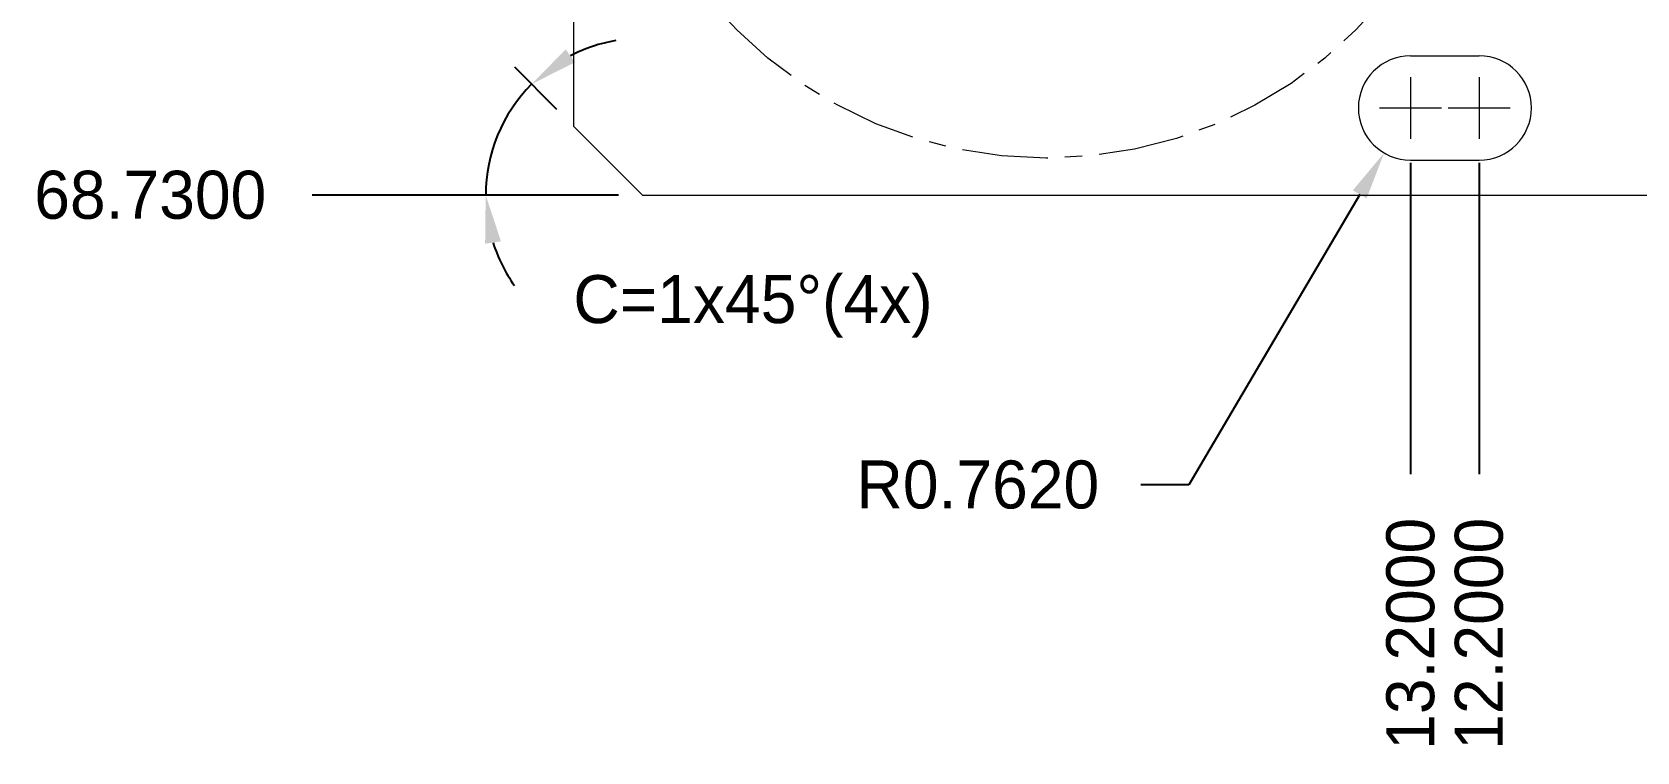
# Model space of a CAD drawing. Extents: x -231.9 to -154.2, y -116.6 to -30.5.
# Drawn here: x -231.84 to -208.44, y -116.62 to -106.12 of the extents above; entities that cross this region are included whole.
import ezdxf

# ---------------------------------------------------------------- set-up
doc = ezdxf.new("R2010")
doc.units = 0
doc.header["$MEASUREMENT"] = 0
doc.linetypes.add('CENTER', pattern=[2, 1.25, -0.25, 0.25, -0.25])
for name, color, linetype, lineweight in [('Center', 1, 'Continuous', 5), ('Dim', 7, 'Continuous', 5), ('LF', 7, 'Continuous', 13)]:
    doc.layers.add(name, color=color, linetype=linetype, lineweight=lineweight)
doc.styles.get("Standard").update_dxf_attribs({"font": ''})
doc.styles.get('Standard').set_extended_font_data('SWRomns')
doc.dimstyles.new('ISO', dxfattribs={"dimtxt": 0.7, "dimasz": 0.7, "dimexe": 0.35, "dimexo": 0.35, "dimgap": 0.35, "dimtad": 0, "dimtih": 1, "dimtoh": 1, "dimdec": 4, "dimzin": 0, "dimdsep": 46, "dimtxsty": 'Standard', "dimcen": 0, "dimadec": 0, "dimazin": 0, "dimtfac": 1, "dimtdec": 4, "dimtofl": 0, "dimtmove": 0, "dimatfit": 1, "dimfxl": 1, "dimtolj": 1, "dimtzin": 0, "dimarcsym": 0})
doc.dimstyles.get("Standard").update_dxf_attribs({"dimtxt": 0.7, "dimasz": 0.7, "dimexe": 0.35, "dimexo": 0.35, "dimgap": 0.35, "dimtad": 0, "dimdec": 4, "dimzin": 0, "dimdsep": 46, "dimtxsty": 'Standard', "dimcen": 0, "dimadec": 0, "dimazin": 0, "dimtfac": 1, "dimtdec": 4, "dimtmove": 0, "dimatfit": 1, "dimfxl": 1, "dimtolj": 1, "dimtzin": 0, "dimarcsym": 0})

# ---------------------------------------------------------------- blocks, each defined once
blk = doc.blocks.new('*D14')
at = {"layer": 'Defpoints', "color": 0, "transparency": 16777216}
for p in [(165.477, 102.495), (136.259, 33.765), (141.077, 33.765)]:
    blk.add_point(p, dxfattribs=at)
at = {"layer": 'Dim', "color": 0, "lineweight": -2, "transparency": 16777216}
blk.add_line((140.727, 33.765), (136.259, 33.765), dxfattribs=at)
at = {"layer": 'Dim', "color": 0, "transparency": 16777216, "insert": (133.899, 33.765), "char_height": 0.7, "attachment_point": 5}
blk.add_mtext('\\A1;68.7300', dxfattribs=at)
blk = doc.blocks.new('*D16')
at = {"layer": 'Defpoints', "color": 0, "transparency": 16777216}
for p in [(165.477, 102.495), (152.277, 34.584), (152.277, 29.694)]:
    blk.add_point(p, dxfattribs=at)
at = {"layer": 'Dim', "color": 0, "lineweight": -2, "transparency": 16777216}
blk.add_line((152.277, 34.234), (152.277, 29.694), dxfattribs=at)
at = {"layer": 'Dim', "color": 0, "transparency": 16777216, "insert": (152.277, 27.366), "char_height": 0.7, "attachment_point": 5, "rotation": 90}
blk.add_mtext('\\A1;13.2000', dxfattribs=at)
blk = doc.blocks.new('*D17')
at = {"layer": 'Defpoints', "color": 0, "transparency": 16777216}
for p in [(165.477, 102.495), (153.277, 34.584), (153.277, 29.694)]:
    blk.add_point(p, dxfattribs=at)
at = {"layer": 'Dim', "color": 0, "lineweight": -2, "transparency": 16777216}
blk.add_line((153.277, 34.234), (153.277, 29.694), dxfattribs=at)
at = {"layer": 'Dim', "color": 0, "transparency": 16777216, "insert": (153.277, 27.366), "char_height": 0.7, "attachment_point": 5, "rotation": 90}
blk.add_mtext('\\A1;12.2000', dxfattribs=at)
blk = doc.blocks.new('*D20')
at = {"layer": 'Defpoints', "color": 0, "transparency": 16777216}
for p in [(139.097, 34.909), (140.077, 34.765), (141.077, 33.765), (141.077, 33.765), (190.477, 33.765)]:
    blk.add_point(p, dxfattribs=at)
at = {"layer": 'Dim', "color": 0, "lineweight": -2, "transparency": 16777216}
for p, q in [((139.83, 35.013), (139.213, 35.63)), ((140.727, 33.765), (138.44, 33.765))]:
    blk.add_line(p, q, dxfattribs=at)
for start, end in [(99.79, 117.395), (135, 180), (197.605, 215.21)]:
    blk.add_arc((141.077, 33.765), 2.287, start, end, dxfattribs=at)
at = {"layer": 'Dim', "color": 0, "transparency": 16777216}
for points in [[(140.094, 35.702), (139.956, 35.89), (139.46, 35.383)], [(138.782, 33.056), (139.013, 33.091), (138.79, 33.765)]]:
    blk.add_solid(points, dxfattribs=at)
at = {"layer": 'Dim', "color": 0, "transparency": 16777216, "insert": (142.688, 32.142), "char_height": 0.7, "attachment_point": 5}
blk.add_mtext('\\A1;C=1x45°(4x)', dxfattribs=at)
blk = doc.blocks.new('*D22')
at = {"layer": 'Defpoints', "color": 0, "transparency": 16777216}
for p in [(152.277, 35.035), (151.891, 34.379)]:
    blk.add_point(p, dxfattribs=at)
at = {"layer": 'Dim', "color": 0, "lineweight": -2, "transparency": 16777216}
for p, q in [((151.536, 33.775), (149.043, 29.539)), ((149.043, 29.539), (148.343, 29.539))]:
    blk.add_line(p, q, dxfattribs=at)
at = {"layer": 'Dim', "color": 0, "transparency": 16777216}
blk.add_solid([(151.435, 33.835), (151.636, 33.716), (151.891, 34.379)], dxfattribs=at)
at = {"layer": 'Dim', "color": 0, "transparency": 16777216, "insert": (145.967, 29.539), "char_height": 0.7, "attachment_point": 5}
blk.add_mtext('\\A1;R0.7620', dxfattribs=at)

msp = doc.modelspace()

# ---------------------------------------------------------------- linework, layer by layer
at = {"layer": 'Center', "linetype": 'CENTER'}
for p, q in [((-211.73738, -106.77742), (-211.73738, -107.67973)), ((-210.73738, -106.77742), (-210.73738, -107.67973)), ((-212.18853, -107.22858), (-211.28623, -107.22858)), ((-211.18853, -107.22858), (-210.28623, -107.22858))]:
    msp.add_line(p, q, dxfattribs=at)
at = {"layer": 'Dim', "linetype": 'CENTER'}
msp.add_circle((-217.04963, -101.57756), 6.38233, dxfattribs=at)
at = {"layer": 'LF'}
for p, q in [((-223.93738, -107.49858), (-223.93738, -103.64858)), ((-211.73738, -106.46658), (-210.73738, -106.46658)), ((-223.93738, -107.49858), (-222.93738, -108.49858)), ((-211.73738, -107.99058), (-210.73738, -107.99058)), ((-222.93738, -108.49858), (-173.53738, -108.49858))]:
    msp.add_line(p, q, dxfattribs=at)
for centre, start, end in [((-211.73738, -107.22858), 90, 270), ((-210.73738, -107.22858), 270, 90)]:
    msp.add_arc(centre, 0.762, start, end, dxfattribs=at)

# ---------------------------------------------------------------- dimensions: what is measured, and where the dimension line sits
at = {"layer": 'Dim'}
for feature_location, offset, dtype, picture, middle in [((-222.93738, -108.49858), (-4.81851, 0), 0, '*D14', (-230.11595, -108.49858)), ((-211.73738, -107.67973), (0, -4.89022), 1, '*D16', (-211.73738, -114.89774)), ((-210.73738, -107.67973), (0, -4.89022), 1, '*D17', (-210.73738, -114.89774))]:
    dim = msp.add_ordinate_dim(feature_location=feature_location, offset=offset, dtype=dtype, origin=(-198.53738, -39.76858), dimstyle='Standard', override={"dimfxl": 0.015}, dxfattribs=at)
    dim.commit()
    dim.dimension.update_dxf_attribs({"geometry": picture, "text_midpoint": middle, "insert": (-364.01465, -142.26398)})
dim = msp.add_angular_dim_2l(base=(-224.9181, -107.355), line1=((-223.93738, -107.49858), (-222.93738, -108.49858)), line2=((-222.93738, -108.49858), (-173.53738, -108.49858)), text='C=1x<>(4x)', dimstyle='ISO', override={"dimtofl": 1}, dxfattribs=at)
dim.commit()
dim.dimension.update_dxf_attribs({"geometry": '*D20', "text_midpoint": (-221.32649, -110.12217), "dimtype": 130, "insert": (-364.01465, -142.26398)})
dim = msp.add_radius_dim(center=(-211.73738, -107.22858), mpoint=(-212.12382, -107.88531), dimstyle='ISO', dxfattribs=at)
dim.commit()
dim.dimension.update_dxf_attribs({"geometry": '*D22', "text_midpoint": (-218.04807, -112.72456), "dimtype": 132, "insert": (-364.01465, -142.26398)})

doc.saveas('drawing.dxf')
